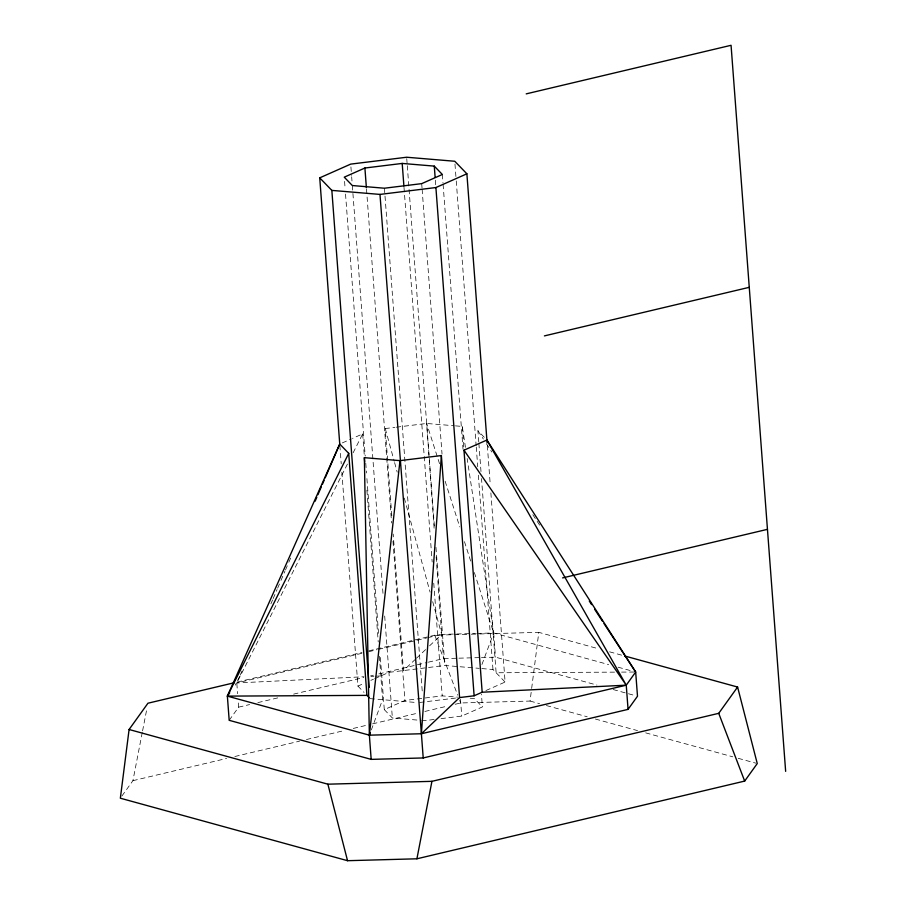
<?xml version="1.0" encoding="UTF-8"?>
<svg xmlns="http://www.w3.org/2000/svg" width="906" height="906" viewBox="0 0 906 906"><rect width="100%" height="100%" fill="white"/><g stroke="black" fill="none" stroke-linecap="round" stroke-linejoin="round"><path stroke-width="0.68" stroke-dasharray="4.53 3.4" d="M455.186 704.268L460.69 702.965L530.055 701.063L531.482 689.84M531.663 688.435L538.798 632.354L597.348 648.458M121.925 796.012L132.922 780.678L142.31 732.263M142.582 730.882L146.874 708.752M371.324 729.919L382.57 699.681L379.388 656.227M481.935 664.517L493.679 632.966L467.156 458.527M239.592 676.476L235.22 685.163M240.158 675.174L242.955 668.685M270.928 603.77L272.604 599.874M273.17 598.572L277.077 589.489M277.644 588.187L280.441 581.697M280.996 580.395L284.914 571.312M285.469 570.01L288.267 563.521M288.833 562.218L291.63 555.729M347.417 464.087L236.794 682.965L237.61 693.724M353.136 452.774L362.672 433.906L352.479 438.413M229.184 720.315L238.618 707.167L238.108 700.451M415.526 659.149L403.464 670.565L393.193 534.076M416.522 658.198L425.571 649.625M429.591 645.819L441.652 634.393L475.401 633.475M342.298 442.932L351.211 438.98M341.856 472.207L357.938 686.091L364.393 683.226M370.848 680.361L373.431 679.217M374.676 678.673L388.923 672.354L444.857 665.48L479.183 668.345M380.373 657.496L384.291 709.613L404.937 700.463L442.23 695.876L457.575 697.156M485.888 690.565L505.095 682.048L490.814 492.094M441.029 718.628L461.743 716.08L482.388 706.929L481.437 694.245M237.146 682.071L362.015 652.456M368.878 650.825L429.251 636.51M430.633 636.193L434.744 635.208L469.897 634.245M361.913 653.305L236.794 682.965L363.918 676.748M368.787 651.674L377.032 649.715M378.414 649.387L426.533 637.983M427.904 637.654L441.652 634.393L436.058 555.65M238.618 707.167L249.614 704.562M257.87 702.603L278.493 697.722M293.612 694.132L363.725 677.507M370.599 675.876L373.351 675.219M378.855 673.917L426.975 662.513M428.345 662.184L443.476 658.594L457.53 658.209M132.922 780.678L226.568 758.469M234.835 756.51L299.558 741.165M306.443 739.534L345.005 730.395M353.272 728.435L367.043 725.162M372.547 723.86L417.994 713.079M424.88 711.448L446.918 706.227M391.822 515.786L385.265 428.549L394.925 427.36M396.296 427.19L426.658 423.464L454.053 425.741M419.58 702.49L456.896 697.903M434.121 719.477L424.45 720.666L420.271 720.315M370.984 676.408L373.804 676.272M375.22 676.204L380.871 675.921M476.805 633.43L493.679 632.966L608.628 664.585M471.301 634.211L478.334 634.019M479.738 633.973L538.798 632.354M458.946 658.175L480.033 657.597M481.437 657.552L495.503 657.167L596.929 685.072M614.528 672.139L496.126 672.762L481.528 478.583M621.584 672.105L635.672 672.025M455.424 425.865L462.275 426.432L465.458 447.36M481.856 668.571L492.977 669.5L505.095 682.048M470.123 698.209L474.314 698.56L482.388 706.929M370.067 698.639L416.851 702.546M384.291 709.613L392.366 717.982L418.866 720.202M609.602 651.833L621.856 655.208M618.096 667.19L632.966 671.289M613.158 689.534L634.789 695.491M530.055 701.063L539.58 703.679M546.386 705.548L587.201 716.771M595.367 719.024L637.53 730.621M645.695 732.863L732.761 756.816M738.209 758.311L755.887 763.18M478.776 441.992L477.926 430.735L485.106 438.176M357.938 686.091L364.008 692.365M477.926 430.735L483.34 439.014M486.431 443.747L491.845 452.026M532.83 514.721L540.565 526.545M434.744 635.208L457.7 695.14M459.693 700.361L460.69 702.965M439.546 463.747L426.658 423.464L434.155 528.923M445.129 481.211L459.738 526.873M464.461 541.641L470.905 561.788M474.348 572.535L493.679 632.966L495.503 657.167M385.265 428.549L394.223 461.267M394.597 462.626L397.213 472.173M404.303 498.074L430.078 592.139M432.694 601.675L441.652 634.393L443.476 658.594M487.326 445.661L490.18 483.645M478.878 443.408L480.995 471.55M454.971 164.065L456.137 179.558M456.25 180.962L476.148 445.65M476.25 447.054L477.734 466.76M478.368 475.208L492.977 669.5M462.275 426.432L463.963 448.946M442.355 174.484L442.989 182.933M443.102 184.337L463.011 449.15M435.333 180.192L435.763 185.832M421.709 183.635L422.026 187.859M422.128 189.275L442.037 454.087M460.475 699.183L461.743 716.08M406.749 158.641L407.168 164.28M407.281 165.685L434.597 528.991M435.967 547.281L444.857 665.48M403.997 187.372L424.121 455.005M424.223 456.42L432.173 562.06M433.759 583.192L442.23 695.876M384.416 188.221L422.434 693.905M366.5 189.139L391.596 522.977M392.978 541.29L404.937 700.463M350.916 166.919L351.551 175.368M351.664 176.772L351.981 180.996M352.332 185.537L383.102 594.914M384.688 616.035L392.366 717.982M344.574 181.393L345.107 188.437M345.526 194.077L365.22 456.069M365.752 463.113L366.5 472.977M366.919 478.606L378.572 633.554M362.672 433.906L364.371 456.409M366.907 490.18L378.232 641.992M339.852 445.469L341.222 463.77"/><path stroke-width="1.36" d="M371.177 759.375L369.365 735.174L364.371 457.666L399.988 460.633L441.381 455.548L421.392 733.747L423.215 757.948L371.177 759.375L229.184 720.315L227.372 696.114L339.75 444.065L319.727 177.848L350.713 164.111L406.647 157.236L454.767 161.257L466.884 173.805L487.111 442.841M399.988 460.633L369.365 735.174L421.392 733.747L626.25 685.174L635.672 672.025L486.907 440.033L463.974 450.191L482.173 692.218L474.121 695.785L459.58 697.575L421.392 733.747L379.976 194.416L331.845 190.396L319.727 177.848M234.394 682.716L147.95 703.215L129.094 729.5L120.351 798.209L347.542 860.7L416.907 858.797L744.675 781.085L757.257 763.554L737.597 687.042L624.585 655.955M416.907 858.797L431.935 781.334L718.73 713.328L737.597 687.042M370.339 732.546L369.365 735.174L227.372 696.114L348.719 453.362L339.75 444.065L325.197 477.824M315.129 501.199L316.806 497.303M317.927 494.699L321.279 486.918M322.4 484.314L324.076 480.418M229.728 692.83L227.372 696.114L366.919 695.378L369.274 697.824M423.215 757.948L628.062 709.375L637.496 696.227L635.672 672.025L603.974 623.532M364.903 168.018L344.257 177.168L352.332 185.537L384.416 188.221L421.709 183.635L442.355 174.484L434.28 166.115L402.196 163.431L364.903 168.018L366.386 187.735M379.976 194.416L435.899 187.542L466.884 173.805M526.205 93.873L731.063 45.3L785.649 771.368M544.404 335.9L749.251 287.327M562.592 577.915L767.45 529.342M482.173 692.218L626.25 685.174L628.062 709.375M129.094 729.5L327.881 784.188L431.935 781.334M463.974 450.191L626.25 685.174L486.907 440.033M589.285 601.063L591.595 604.608M594.687 609.342L602.422 621.165M718.73 713.328L744.675 781.085M327.881 784.188L347.542 860.7M434.28 166.115L435.129 177.383M435.899 187.542L474.121 695.785M441.381 455.548L459.58 697.575M402.196 163.431L403.895 185.968M364.371 457.666L364.688 461.89M331.845 190.396L369.218 687.382M348.719 453.362L366.919 695.378"/></g></svg>
